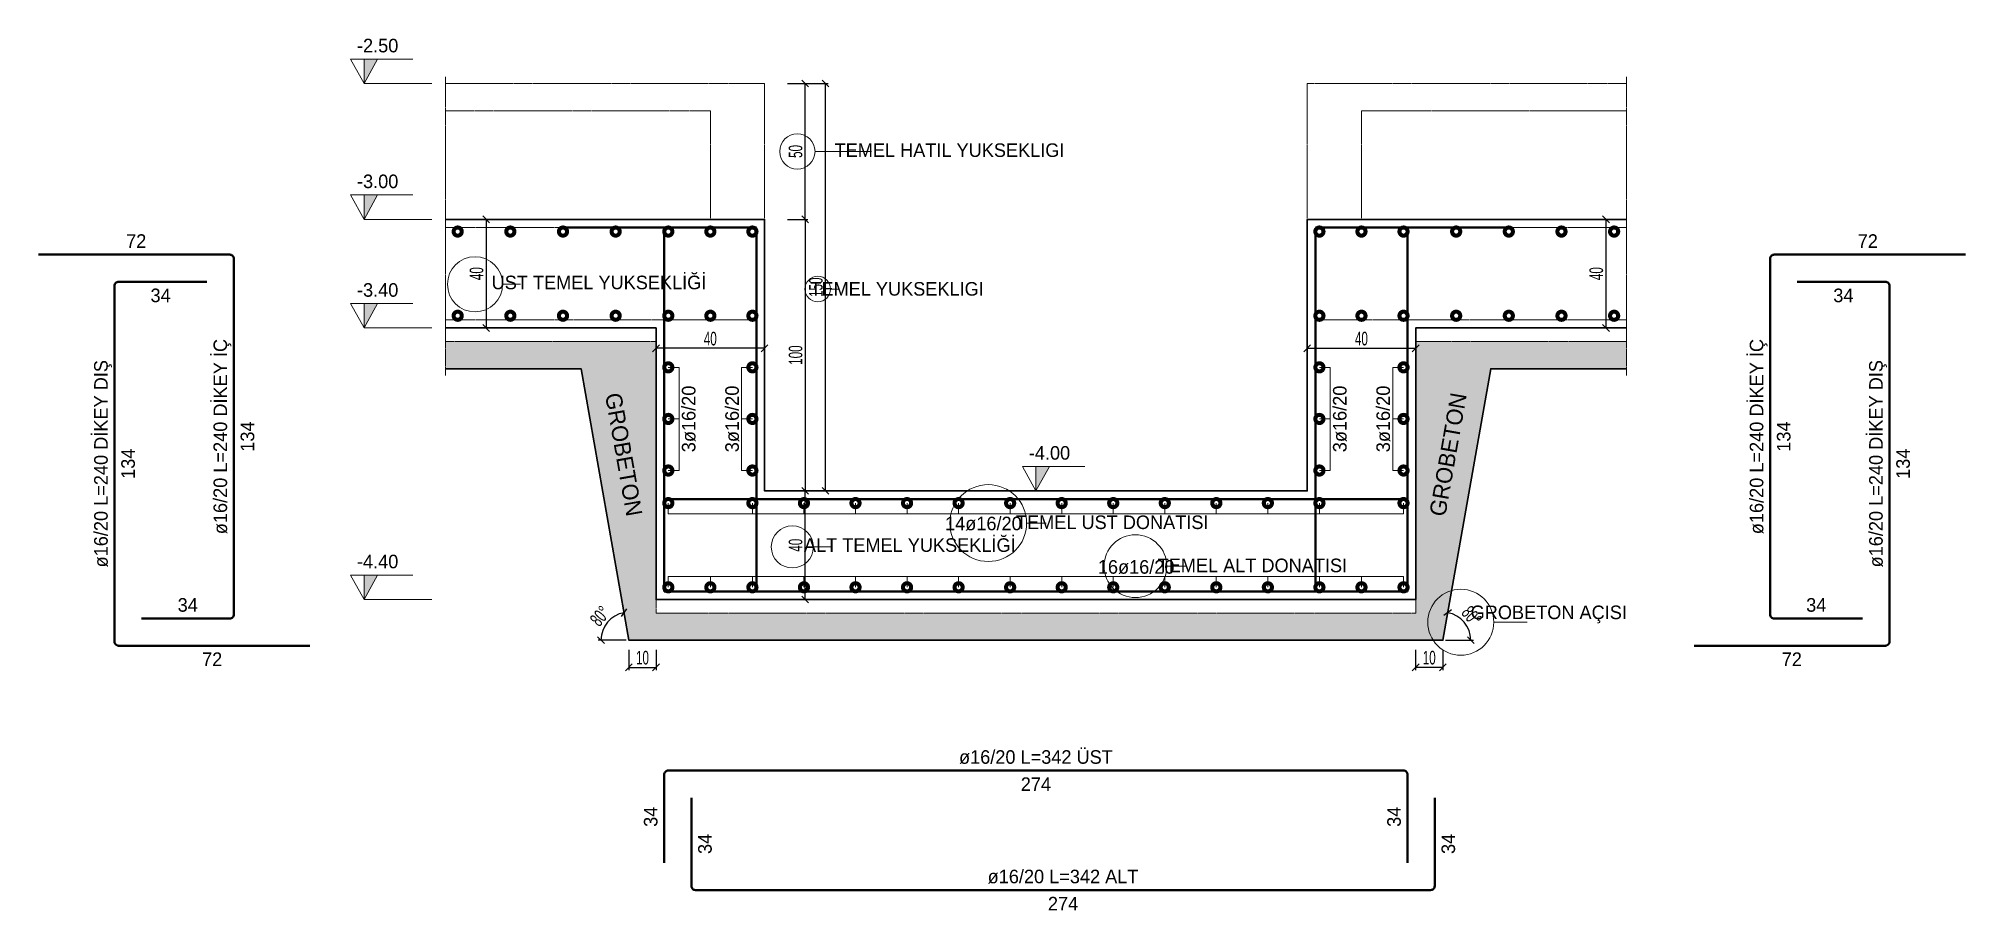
# Model space of a CAD drawing. Header units: millimetres. Extents: x 1553 to 2974, y 907 to 1550.
import ezdxf
from ezdxf.enums import TextEntityAlignment as Align

# ---------------------------------------------------------------- set-up
doc = ezdxf.new("R2010")
doc.units = ezdxf.units.MM
doc.linetypes.add('DASHED', pattern=[0.75, 0.5, -0.25])
for name, color, linetype, lineweight in [('CIZGI (BEYKENT)', 1, 'Continuous', 20), ('D.GORUNUS (BEYKENT)', 253, 'DASHED', 20), ('DONATI (BEYKENT)', 4, 'Continuous', 40), ('DONATI YAZISI (BEYKENT)', 3, 'Continuous', 20), ('KESIT GORUNUS (BEYKENT)', 253, 'DASHED', 20), ('KESIT SINIRI (BEYKENT)', 241, 'DASHED', 20), ('KOT CIZGI (BEYKENT)', 7, 'Continuous', 20), ('KOT YAZI (BEYKENT)', 7, 'Continuous', 20), ('OLCU (BEYKENT)', 14, 'Continuous', 20), ('TARAMA (BEYKENT)', 252, 'Continuous', 20), ('TEMEL (BEYKENT)', 2, 'Continuous', 30), ('YAZI (BEYKENT)', 140, 'Continuous', 20)]:
    doc.layers.add(name, color=color, linetype=linetype, lineweight=lineweight)
doc.styles.add('DONATI YAZISI (BEYKENT)', font='bahnschrift.ttf')
doc.styles.add('KOT (BEYKENT)', font='bahnschrift.ttf')
doc.styles.add('TMLOLC-25', font='Bahnschrift Light Condensed', dxfattribs={"width": 0.75, "height": 10})
doc.styles.add('YAZI (BEYKENT)', font='bahnschrift.ttf')
doc.dimstyles.new('TMLOLC-25', dxfattribs={"dimtxt": 10, "dimasz": 5, "dimexe": 2, "dimexo": 2, "dimgap": 2, "dimtad": 1, "dimdec": 1, "dimlfac": 0.5, "dimrnd": 0.5, "dimzin": 12, "dimdsep": 46, "dimtxsty": 'TMLOLC-25', "dimblk": 'OBLIQUE', "dimblk1": 'OBLIQUE', "dimblk2": 'OBLIQUE', "dimcen": 0, "dimclrt": 7, "dimadec": 0, "dimazin": 0, "dimtfac": 1, "dimtdec": 4, "dimtix": 1, "dimtmove": 2, "dimatfit": 3, "dimfxl": 1, "dimtzin": 0, "dimarcsym": 0})

# ---------------------------------------------------------------- blocks, each defined once
blk = doc.blocks.new('_Oblique')
at = {"color": 0, "linetype": 'ByBlock', "lineweight": -2}
blk.add_line((-0.5, -0.5), (0.5, 0.5), dxfattribs=at)
blk = doc.blocks.new('*D16')
at = {"layer": 'Defpoints', "color": 0, "transparency": 16777216}
for p in [(2103.6, 1516.4), (2118.6, 1516.4), (2103.6, 1416.4)]:
    blk.add_point(p, dxfattribs=at)
at = {"layer": 'OLCU (BEYKENT)', "color": 0, "lineweight": -2, "transparency": 16777216}
for p, q in [((2105.6, 1516.4), (2120.6, 1516.4)), ((2118.6, 1416.4), (2118.6, 1516.4)), ((2105.6, 1416.4), (2120.6, 1416.4))]:
    blk.add_line(p, q, dxfattribs=at)
at = {"layer": 'OLCU (BEYKENT)', "color": 0, "lineweight": -2, "transparency": 16777216, "xscale": 5, "yscale": 5, "zscale": 5}
for p, rotation in [((2118.6, 1516.4), 90), ((2118.6, 1416.4), 270)]:
    blk.add_blockref('_Oblique', p, dxfattribs=dict(at, rotation=rotation))
at = {"layer": 'OLCU (BEYKENT)', "color": 7, "transparency": 16777216, "insert": (2111.5, 1466.4), "char_height": 10, "attachment_point": 5, "rotation": 90, "style": 'TMLOLC-25'}
blk.add_mtext('50', dxfattribs=at)
blk = doc.blocks.new('*D17')
at = {"layer": 'Defpoints', "color": 0, "transparency": 16777216}
for p in [(2103.6, 1516.4), (2133.6, 1516.4), (2103.6, 1216.4)]:
    blk.add_point(p, dxfattribs=at)
at = {"layer": 'OLCU (BEYKENT)', "color": 0, "lineweight": -2, "transparency": 16777216}
for p, q in [((2105.6, 1516.4), (2135.6, 1516.4)), ((2133.6, 1216.4), (2133.6, 1516.4)), ((2105.6, 1216.4), (2135.6, 1216.4))]:
    blk.add_line(p, q, dxfattribs=at)
at = {"layer": 'OLCU (BEYKENT)', "color": 0, "lineweight": -2, "transparency": 16777216, "xscale": 5, "yscale": 5, "zscale": 5}
for p, rotation in [((2133.6, 1516.4), 90), ((2133.6, 1216.4), 270)]:
    blk.add_blockref('_Oblique', p, dxfattribs=dict(at, rotation=rotation))
at = {"layer": 'OLCU (BEYKENT)', "color": 7, "transparency": 16777216, "insert": (2126.5, 1366.4), "char_height": 10, "attachment_point": 5, "rotation": 90, "style": 'TMLOLC-25'}
blk.add_mtext('150', dxfattribs=at)
blk = doc.blocks.new('*D18')
at = {"layer": 'Defpoints', "color": 0, "transparency": 16777216}
for p in [(2103.6, 1416.4), (2103.6, 1216.4), (2118.6, 1216.4)]:
    blk.add_point(p, dxfattribs=at)
at = {"layer": 'OLCU (BEYKENT)', "color": 0, "lineweight": -2, "transparency": 16777216}
for p, q in [((2105.6, 1416.4), (2120.6, 1416.4)), ((2118.6, 1416.4), (2118.6, 1216.4)), ((2105.6, 1216.4), (2120.6, 1216.4))]:
    blk.add_line(p, q, dxfattribs=at)
at = {"layer": 'OLCU (BEYKENT)', "color": 0, "lineweight": -2, "transparency": 16777216, "xscale": 5, "yscale": 5, "zscale": 5}
for p, rotation in [((2118.6, 1416.4), 90), ((2118.6, 1216.4), 270)]:
    blk.add_blockref('_Oblique', p, dxfattribs=dict(at, rotation=rotation))
at = {"layer": 'OLCU (BEYKENT)', "color": 7, "transparency": 16777216, "insert": (2111.5, 1316.4), "char_height": 10, "attachment_point": 5, "rotation": 90, "style": 'TMLOLC-25'}
blk.add_mtext('100', dxfattribs=at)
blk = doc.blocks.new('*D19')
at = {"layer": 'Defpoints', "color": 0, "transparency": 16777216}
for p in [(2103.6, 1216.4), (2118.6, 1216.4), (2103.6, 1136.4)]:
    blk.add_point(p, dxfattribs=at)
at = {"layer": 'OLCU (BEYKENT)', "color": 0, "lineweight": -2, "transparency": 16777216}
for p, q in [((2105.6, 1216.4), (2120.6, 1216.4)), ((2118.6, 1136.4), (2118.6, 1216.4)), ((2105.6, 1136.4), (2120.6, 1136.4))]:
    blk.add_line(p, q, dxfattribs=at)
at = {"layer": 'OLCU (BEYKENT)', "color": 0, "lineweight": -2, "transparency": 16777216, "xscale": 5, "yscale": 5, "zscale": 5}
for p, rotation in [((2118.6, 1216.4), 90), ((2118.6, 1136.4), 270)]:
    blk.add_blockref('_Oblique', p, dxfattribs=dict(at, rotation=rotation))
at = {"layer": 'OLCU (BEYKENT)', "color": 7, "transparency": 16777216, "insert": (2111.5, 1176.4), "char_height": 10, "attachment_point": 5, "rotation": 90, "style": 'TMLOLC-25'}
blk.add_mtext('40', dxfattribs=at)
blk = doc.blocks.new('*D20')
at = {"layer": 'Defpoints', "color": 0, "transparency": 16777216}
for p in [(1868.4, 1416.4), (1868.4, 1336.4), (1883.4, 1336.4)]:
    blk.add_point(p, dxfattribs=at)
at = {"layer": 'OLCU (BEYKENT)', "color": 0, "lineweight": -2, "transparency": 16777216}
for p, q in [((1870.4, 1416.4), (1885.4, 1416.4)), ((1883.4, 1416.4), (1883.4, 1336.4)), ((1870.4, 1336.4), (1885.4, 1336.4))]:
    blk.add_line(p, q, dxfattribs=at)
at = {"layer": 'OLCU (BEYKENT)', "color": 0, "lineweight": -2, "transparency": 16777216, "xscale": 5, "yscale": 5, "zscale": 5}
for p, rotation in [((1883.4, 1416.4), 90), ((1883.4, 1336.4), 270)]:
    blk.add_blockref('_Oblique', p, dxfattribs=dict(at, rotation=rotation))
at = {"layer": 'OLCU (BEYKENT)', "color": 7, "transparency": 16777216, "insert": (1876.3, 1376.4), "char_height": 10, "attachment_point": 5, "rotation": 90, "style": 'TMLOLC-25'}
blk.add_mtext('40', dxfattribs=at)
blk = doc.blocks.new('*D21')
at = {"layer": 'Defpoints', "color": 0, "transparency": 16777216}
for p in [(2693.9, 1416.4), (2693.9, 1336.4), (2708.9, 1336.4)]:
    blk.add_point(p, dxfattribs=at)
at = {"layer": 'OLCU (BEYKENT)', "color": 0, "lineweight": -2, "transparency": 16777216}
for p, q in [((2695.9, 1416.4), (2710.9, 1416.4)), ((2708.9, 1416.4), (2708.9, 1336.4)), ((2695.9, 1336.4), (2710.9, 1336.4))]:
    blk.add_line(p, q, dxfattribs=at)
at = {"layer": 'OLCU (BEYKENT)', "color": 0, "lineweight": -2, "transparency": 16777216, "xscale": 5, "yscale": 5, "zscale": 5}
for p, rotation in [((2708.9, 1416.4), 90), ((2708.9, 1336.4), 270)]:
    blk.add_blockref('_Oblique', p, dxfattribs=dict(at, rotation=rotation))
at = {"layer": 'OLCU (BEYKENT)', "color": 7, "transparency": 16777216, "insert": (2701.8, 1376.4), "char_height": 10, "attachment_point": 5, "rotation": 90, "style": 'TMLOLC-25'}
blk.add_mtext('40', dxfattribs=at)
blk = doc.blocks.new('*D22')
at = {"layer": 'Defpoints', "color": 0, "transparency": 16777216}
for p in [(2008.6, 1336.4), (2088.6, 1336.4), (2008.6, 1321.4)]:
    blk.add_point(p, dxfattribs=at)
at = {"layer": 'OLCU (BEYKENT)', "color": 0, "lineweight": -2, "transparency": 16777216}
for p, q in [((2008.6, 1334.4), (2008.6, 1319.4)), ((2088.6, 1321.4), (2008.6, 1321.4)), ((2088.6, 1334.4), (2088.6, 1319.4))]:
    blk.add_line(p, q, dxfattribs=at)
at = {"layer": 'OLCU (BEYKENT)', "color": 0, "lineweight": -2, "transparency": 16777216, "xscale": 5, "yscale": 5, "zscale": 5, "rotation": 180}
blk.add_blockref('_Oblique', (2008.6, 1321.4), dxfattribs=at)
at = {"layer": 'OLCU (BEYKENT)', "color": 0, "lineweight": -2, "transparency": 16777216, "xscale": 5, "yscale": 5, "zscale": 5}
blk.add_blockref('_Oblique', (2088.6, 1321.4), dxfattribs=at)
at = {"layer": 'OLCU (BEYKENT)', "color": 7, "transparency": 16777216, "insert": (2048.6, 1328.5), "char_height": 10, "attachment_point": 5, "style": 'TMLOLC-25'}
blk.add_mtext('40', dxfattribs=at)
blk = doc.blocks.new('*D23')
at = {"layer": 'Defpoints', "color": 0, "transparency": 16777216}
for p in [(2488.6, 1336.4), (2568.6, 1336.4), (2568.6, 1321.4)]:
    blk.add_point(p, dxfattribs=at)
at = {"layer": 'OLCU (BEYKENT)', "color": 0, "lineweight": -2, "transparency": 16777216}
for p, q in [((2488.6, 1334.4), (2488.6, 1319.4)), ((2488.6, 1321.4), (2568.6, 1321.4)), ((2568.6, 1334.4), (2568.6, 1319.4))]:
    blk.add_line(p, q, dxfattribs=at)
at = {"layer": 'OLCU (BEYKENT)', "color": 0, "lineweight": -2, "transparency": 16777216, "xscale": 5, "yscale": 5, "zscale": 5, "rotation": 180}
blk.add_blockref('_Oblique', (2488.6, 1321.4), dxfattribs=at)
at = {"layer": 'OLCU (BEYKENT)', "color": 0, "lineweight": -2, "transparency": 16777216, "xscale": 5, "yscale": 5, "zscale": 5}
blk.add_blockref('_Oblique', (2568.6, 1321.4), dxfattribs=at)
at = {"layer": 'OLCU (BEYKENT)', "color": 7, "transparency": 16777216, "insert": (2528.6, 1328.5), "char_height": 10, "attachment_point": 5, "style": 'TMLOLC-25'}
blk.add_mtext('40', dxfattribs=at)
blk = doc.blocks.new('*D24')
at = {"layer": 'Defpoints', "color": 0, "transparency": 16777216}
for p in [(1988.6, 1101.4), (2008.6, 1101.4), (2008.6, 1086.4)]:
    blk.add_point(p, dxfattribs=at)
at = {"layer": 'OLCU (BEYKENT)', "color": 0, "lineweight": -2, "transparency": 16777216}
for p, q in [((1988.6, 1099.4), (1988.6, 1084.4)), ((2008.6, 1099.4), (2008.6, 1084.4)), ((1988.6, 1086.4), (2008.6, 1086.4))]:
    blk.add_line(p, q, dxfattribs=at)
at = {"layer": 'OLCU (BEYKENT)', "color": 0, "lineweight": -2, "transparency": 16777216, "xscale": 5, "yscale": 5, "zscale": 5, "rotation": 180}
blk.add_blockref('_Oblique', (1988.6, 1086.4), dxfattribs=at)
at = {"layer": 'OLCU (BEYKENT)', "color": 0, "lineweight": -2, "transparency": 16777216, "xscale": 5, "yscale": 5, "zscale": 5}
blk.add_blockref('_Oblique', (2008.6, 1086.4), dxfattribs=at)
at = {"layer": 'OLCU (BEYKENT)', "color": 7, "transparency": 16777216, "insert": (1998.6, 1093.5), "char_height": 10, "attachment_point": 5, "style": 'TMLOLC-25'}
blk.add_mtext('10', dxfattribs=at)
blk = doc.blocks.new('*D25')
at = {"layer": 'Defpoints', "color": 0, "transparency": 16777216}
for p in [(2568.6, 1101.4), (2588.6, 1101.4), (2568.6, 1086.4)]:
    blk.add_point(p, dxfattribs=at)
at = {"layer": 'OLCU (BEYKENT)', "color": 0, "lineweight": -2, "transparency": 16777216}
for p, q in [((2568.6, 1099.4), (2568.6, 1084.4)), ((2588.6, 1099.4), (2588.6, 1084.4)), ((2588.6, 1086.4), (2568.6, 1086.4))]:
    blk.add_line(p, q, dxfattribs=at)
at = {"layer": 'OLCU (BEYKENT)', "color": 0, "lineweight": -2, "transparency": 16777216, "xscale": 5, "yscale": 5, "zscale": 5, "rotation": 180}
blk.add_blockref('_Oblique', (2568.6, 1086.4), dxfattribs=at)
at = {"layer": 'OLCU (BEYKENT)', "color": 0, "lineweight": -2, "transparency": 16777216, "xscale": 5, "yscale": 5, "zscale": 5}
blk.add_blockref('_Oblique', (2588.6, 1086.4), dxfattribs=at)
at = {"layer": 'OLCU (BEYKENT)', "color": 7, "transparency": 16777216, "insert": (2578.6, 1093.5), "char_height": 10, "attachment_point": 5, "style": 'TMLOLC-25'}
blk.add_mtext('10', dxfattribs=at)
blk = doc.blocks.new('*D26')
at = {"layer": 'Defpoints', "color": 0, "transparency": 16777216}
for p in [(1953.4, 1306.4), (1976.3, 1122.9), (1988.6, 1106.4), (1988.6, 1106.4), (2588.6, 1106.4)]:
    blk.add_point(p, dxfattribs=at)
at = {"layer": 'OLCU (BEYKENT)', "color": 0, "lineweight": -2, "transparency": 16777216}
blk.add_line((1986.6, 1106.4), (1966, 1106.4), dxfattribs=at)
blk.add_arc((1988.6, 1106.4), 20.6, 100, 180, dxfattribs=at)
at = {"layer": 'OLCU (BEYKENT)', "color": 0, "lineweight": -2, "transparency": 16777216, "xscale": 5, "yscale": 5, "zscale": 5}
for p, rotation in [((1985.1, 1126.7), 10.00000000000045), ((1968, 1106.4), 270)]:
    blk.add_blockref('_Oblique', p, dxfattribs=dict(at, rotation=rotation))
at = {"layer": 'OLCU (BEYKENT)', "color": 7, "transparency": 16777216, "insert": (1967.4, 1124.2), "char_height": 10, "attachment_point": 5, "rotation": 50, "style": 'TMLOLC-25'}
blk.add_mtext('80°', dxfattribs=at)
blk = doc.blocks.new('*D27')
at = {"layer": 'Defpoints', "color": 0, "transparency": 16777216}
for p in [(2623.9, 1306.4), (2607.1, 1115.6), (1988.6, 1106.4), (2588.6, 1106.4), (2588.6, 1106.4)]:
    blk.add_point(p, dxfattribs=at)
at = {"layer": 'OLCU (BEYKENT)', "color": 0, "lineweight": -2, "transparency": 16777216}
blk.add_line((2590.6, 1106.4), (2611.3, 1106.4), dxfattribs=at)
blk.add_arc((2588.6, 1106.4), 20.6, 0, 80, dxfattribs=at)
at = {"layer": 'OLCU (BEYKENT)', "color": 0, "lineweight": -2, "transparency": 16777216, "xscale": 5, "yscale": 5, "zscale": 5}
for p, rotation in [((2592.2, 1126.7), 170.0000000000006), ((2609.3, 1106.4), 270)]:
    blk.add_blockref('_Oblique', p, dxfattribs=dict(at, rotation=rotation))
at = {"layer": 'OLCU (BEYKENT)', "color": 7, "transparency": 16777216, "insert": (2609.9, 1124.2), "char_height": 10, "attachment_point": 5, "rotation": 310, "style": 'TMLOLC-25'}
blk.add_mtext('80°', dxfattribs=at)

msp = doc.modelspace()

# ---------------------------------------------------------------- hatches: boundary and pattern name
at = {"layer": 'TARAMA (BEYKENT)'}
h = msp.add_hatch(dxfattribs=at)
h.set_pattern_fill('AR-CONC', color=256, scale=0.1, style=0)
h.set_pattern_definition([(50, (-18124.347, -4359.185), (18.218467, -1.593909), [1.905, -20.955]), (355, (-18124.347, -4359.185), (-3.524342, 19.105685), [1.524, -16.764058]), (100.451445, (-18122.829, -4359.318), (14.694125, 17.511775), [1.619001, -17.809024]), (46.1842, (-18124.347, -4354.105), (27.107904, -4.204233), [2.8575, -31.4325]), (96.63556, (-18122.088, -4354.455), (23.740413, 24.742612), [2.428502, -26.71356]), (351.18415, (-18124.347, -4354.105), (23.740413, 24.742612), [2.285997, -25.145973]), (21, (-18121.807, -4355.375), (15.161439, -10.22652), [1.905, -20.955]), (326, (-18121.807, -4355.375), (6.180203, 18.418797), [1.524, -16.764]), (71.451445, (-18120.543, -4356.227), (21.341642, 8.192277), [1.619001, -17.808994]), (37.5, (-18124.347, -4359.185), (0.3088603, 8.4555039), [0, -16.5608, 0, -17.018, 0, -16.8275]), (7.5, (-18124.347, -4359.185), (6.6819663, 10.0180575), [0, -9.7028, 0, -16.1798, 0, -6.4135]), (327.5, (-18130.011, -4359.185), (13.5590595, -0.5728744), [0, -6.35, 0, -19.812, 0, -26.289]), (317.5, (-18132.551, -4359.185), (14.812918, 2.542649), [0, -8.255, 0, -13.1572, 0, -18.669])])
h.paths.add_polyline_path([(2723.91, 1306.39), (2723.91, 1326.39), (2568.65, 1326.39), (2568.65, 1126.39), (2008.65, 1126.39), (2008.65, 1326.39), (1853.38, 1326.39), (1853.38, 1306.39), (1953.38, 1306.39), (1988.65, 1106.39), (2588.65, 1106.39), (2623.91, 1306.39), (2723.91, 1306.39)])

# ---------------------------------------------------------------- linework, layer by layer
at = {"layer": 'CIZGI (BEYKENT)'}
for p, q in [((2125.81, 1466.37), (2167.43, 1466.37)), ((1895.47, 1368.57), (1908.76, 1368.57)), ((2137.21, 1365.07), (2143.48, 1365.07)), ((2281.82, 1192.68), (2296.29, 1192.68)), ((2124.6, 1175.13), (2137.88, 1175.13)), ((2385.13, 1160.92), (2399.6, 1160.92)), ((2626.07, 1117.8), (2626.07, 1117.8)), ((2626.14, 1119.67), (2650.75, 1119.67))]:
    msp.add_line(p, q, dxfattribs=at)
at = {"layer": 'CIZGI (BEYKENT)', "color": 85}
for p, q in [((2017.65, 1307.39), (2025.65, 1307.39)), ((2025.65, 1231.39), (2025.65, 1307.39)), ((2079.65, 1307.39), (2071.65, 1307.39)), ((2071.65, 1231.39), (2071.65, 1307.39)), ((2497.65, 1307.39), (2505.65, 1307.39)), ((2505.65, 1231.39), (2505.65, 1307.39)), ((2559.65, 1307.39), (2551.65, 1307.39)), ((2551.65, 1231.39), (2551.65, 1307.39)), ((2017.65, 1269.39), (2025.65, 1269.39)), ((2079.65, 1269.39), (2071.65, 1269.39)), ((2497.65, 1269.39), (2505.65, 1269.39)), ((2559.65, 1269.39), (2551.65, 1269.39)), ((2017.65, 1231.39), (2025.65, 1231.39)), ((2079.65, 1231.39), (2071.65, 1231.39)), ((2497.65, 1231.39), (2505.65, 1231.39)), ((2559.65, 1231.39), (2551.65, 1231.39)), ((2017.65, 1207.39), (2017.65, 1199.39)), ((2559.65, 1199.39), (2017.65, 1199.39)), ((2079.65, 1207.39), (2079.65, 1199.39)), ((2117.65, 1207.39), (2117.65, 1199.39)), ((2155.65, 1207.39), (2155.65, 1199.39)), ((2193.65, 1207.39), (2193.65, 1199.39)), ((2231.65, 1207.39), (2231.65, 1199.39)), ((2269.65, 1207.39), (2269.65, 1199.39)), ((2307.65, 1207.39), (2307.65, 1199.39)), ((2345.65, 1207.39), (2345.65, 1199.39)), ((2383.65, 1207.39), (2383.65, 1199.39)), ((2421.65, 1207.39), (2421.65, 1199.39)), ((2459.65, 1207.39), (2459.65, 1199.39)), ((2497.65, 1207.39), (2497.65, 1199.39)), ((2559.65, 1207.39), (2559.65, 1199.39)), ((2017.65, 1145.39), (2017.65, 1153.39)), ((2559.65, 1153.39), (2017.65, 1153.39)), ((2048.65, 1145.39), (2048.65, 1153.39)), ((2079.65, 1145.39), (2079.65, 1153.39)), ((2117.65, 1145.39), (2117.65, 1153.39)), ((2155.65, 1145.39), (2155.65, 1153.39)), ((2193.65, 1145.39), (2193.65, 1153.39)), ((2231.65, 1145.39), (2231.65, 1153.39)), ((2269.65, 1145.39), (2269.65, 1153.39)), ((2307.65, 1145.39), (2307.65, 1153.39)), ((2345.65, 1145.39), (2345.65, 1153.39)), ((2383.65, 1145.39), (2383.65, 1153.39)), ((2421.65, 1145.39), (2421.65, 1153.39)), ((2459.65, 1145.39), (2459.65, 1153.39)), ((2497.65, 1145.39), (2497.65, 1153.39)), ((2528.65, 1145.39), (2528.65, 1153.39)), ((2559.65, 1145.39), (2559.65, 1153.39))]:
    msp.add_line(p, q, dxfattribs=at)
at = {"layer": 'CIZGI (BEYKENT)'}
for centre, radius in [((2112.78, 1466.37), 13.02), ((1875.16, 1368.57), 20.31), ((2127.81, 1365.07), 9.4), ((2253.52, 1192.68), 28.3), ((2109.08, 1175.13), 15.52), ((2362.02, 1160.92), 23.11), ((2601.83, 1119.67), 24.31)]:
    msp.add_circle(centre, radius, dxfattribs=at)
at = {"layer": 'D.GORUNUS (BEYKENT)'}
for points in [[(1853.38, 1410.39), (2079.65, 1410.39, -0.4142136), (2082.65, 1407.39), (2082.65, 1342.39)], [(1853.38, 1342.39), (2079.65, 1342.39, 0.4142136), (2082.65, 1345.39), (2082.65, 1410.39)], [(2723.91, 1410.39), (2497.65, 1410.39, 0.4142136), (2494.65, 1407.39), (2494.65, 1342.39)], [(2723.91, 1342.39), (2497.65, 1342.39, -0.4142136), (2494.65, 1345.39), (2494.65, 1410.39)]]:
    msp.add_lwpolyline(points, format="xyb", dxfattribs=at)
at = {"layer": 'D.GORUNUS (BEYKENT)', "const_width": 6}
for points in [[(1860.88, 1407.39, 1), (1863.88, 1407.39, 1)], [(1899.7, 1407.39, 1), (1902.7, 1407.39, 1)], [(1938.51, 1407.39, 1), (1941.51, 1407.39, 1)], [(1977.33, 1407.39, 1), (1980.33, 1407.39, 1)], [(2016.15, 1407.39, 1), (2019.15, 1407.39, 1)], [(2047.15, 1407.39, 1), (2050.15, 1407.39, 1)], [(2078.15, 1407.39, 1), (2081.15, 1407.39, 1)], [(2496.15, 1407.39, 1), (2499.15, 1407.39, 1)], [(2527.15, 1407.39, 1), (2530.15, 1407.39, 1)], [(2558.15, 1407.39, 1), (2561.15, 1407.39, 1)], [(2596.96, 1407.39, 1), (2599.96, 1407.39, 1)], [(2635.78, 1407.39, 1), (2638.78, 1407.39, 1)], [(2674.6, 1407.39, 1), (2677.6, 1407.39, 1)], [(2713.41, 1407.39, 1), (2716.41, 1407.39, 1)], [(1860.88, 1345.39, 1), (1863.88, 1345.39, 1)], [(1899.7, 1345.39, 1), (1902.7, 1345.39, 1)], [(1938.51, 1345.39, 1), (1941.51, 1345.39, 1)], [(1977.33, 1345.39, 1), (1980.33, 1345.39, 1)], [(2016.15, 1345.39, 1), (2019.15, 1345.39, 1)], [(2047.15, 1345.39, 1), (2050.15, 1345.39, 1)], [(2078.15, 1345.39, 1), (2081.15, 1345.39, 1)], [(2496.15, 1345.39, 1), (2499.15, 1345.39, 1)], [(2527.15, 1345.39, 1), (2530.15, 1345.39, 1)], [(2558.15, 1345.39, 1), (2561.15, 1345.39, 1)], [(2596.96, 1345.39, 1), (2599.96, 1345.39, 1)], [(2635.78, 1345.39, 1), (2638.78, 1345.39, 1)], [(2674.6, 1345.39, 1), (2677.6, 1345.39, 1)], [(2713.41, 1345.39, 1), (2716.41, 1345.39, 1)]]:
    msp.add_lwpolyline(points, format="xyb", close=True, dxfattribs=at)
at = {"layer": 'DONATI (BEYKENT)'}
for points in [[(1938.65, 1410.39), (2079.65, 1410.39, -0.4142136), (2082.65, 1407.39), (2082.65, 1145.39, -0.4142136), (2079.65, 1142.39), (2014.65, 1142.39)], [(2158.65, 1142.39), (2017.65, 1142.39, -0.4142136), (2014.65, 1145.39), (2014.65, 1407.39, -0.4142136), (2017.65, 1410.39), (2082.65, 1410.39)], [(2418.65, 1142.39), (2559.65, 1142.39, 0.4142136), (2562.65, 1145.39), (2562.65, 1407.39, 0.4142136), (2559.65, 1410.39), (2494.65, 1410.39)], [(2638.65, 1410.39), (2497.65, 1410.39, 0.4142136), (2494.65, 1407.39), (2494.65, 1145.39, 0.4142136), (2497.65, 1142.39), (2562.65, 1142.39)], [(1553.38, 1390.39), (1694.38, 1390.39, -0.4142136), (1697.38, 1387.39), (1697.38, 1125.39, -0.4142136), (1694.38, 1122.39), (1629.38, 1122.39)], [(2973.91, 1390.39), (2832.91, 1390.39, 0.4142136), (2829.91, 1387.39), (2829.91, 1125.39, 0.4142136), (2832.91, 1122.39), (2897.91, 1122.39)], [(1753.38, 1102.39), (1612.38, 1102.39, -0.4142136), (1609.38, 1105.39), (1609.38, 1367.39, -0.4142136), (1612.38, 1370.39), (1677.38, 1370.39)], [(2773.91, 1102.39), (2914.91, 1102.39, 0.4142136), (2917.91, 1105.39), (2917.91, 1367.39, 0.4142136), (2914.91, 1370.39), (2849.91, 1370.39)], [(2014.65, 1142.39), (2014.65, 1207.39, -0.4142136), (2017.65, 1210.39), (2559.65, 1210.39, -0.4142136), (2562.65, 1207.39), (2562.65, 1142.39)], [(2562.65, 1210.39), (2562.65, 1145.39, -0.4142136), (2559.65, 1142.39), (2017.65, 1142.39, -0.4142136), (2014.65, 1145.39), (2014.65, 1210.39)], [(2014.65, 942.39), (2014.65, 1007.39, -0.4142136), (2017.65, 1010.39), (2559.65, 1010.39, -0.4142136), (2562.65, 1007.39), (2562.65, 942.39)], [(2582.65, 990.39), (2582.65, 925.39, -0.4142136), (2579.65, 922.39), (2037.65, 922.39, -0.4142136), (2034.65, 925.39), (2034.65, 990.39)]]:
    msp.add_lwpolyline(points, format="xyb", dxfattribs=at)
at = {"layer": 'DONATI (BEYKENT)', "const_width": 6}
for points in [[(2016.15, 1307.39, 1), (2019.15, 1307.39, 1)], [(2078.15, 1307.39, 1), (2081.15, 1307.39, 1)], [(2496.15, 1307.39, 1), (2499.15, 1307.39, 1)], [(2558.15, 1307.39, 1), (2561.15, 1307.39, 1)], [(2016.15, 1269.39, 1), (2019.15, 1269.39, 1)], [(2078.15, 1269.39, 1), (2081.15, 1269.39, 1)], [(2496.15, 1269.39, 1), (2499.15, 1269.39, 1)], [(2558.15, 1269.39, 1), (2561.15, 1269.39, 1)], [(2016.15, 1231.39, 1), (2019.15, 1231.39, 1)], [(2078.15, 1231.39, 1), (2081.15, 1231.39, 1)], [(2496.15, 1231.39, 1), (2499.15, 1231.39, 1)], [(2558.15, 1231.39, 1), (2561.15, 1231.39, 1)], [(2016.15, 1207.39, 1), (2019.15, 1207.39, 1)], [(2078.15, 1207.39, 1), (2081.15, 1207.39, 1)], [(2116.15, 1207.39, 1), (2119.15, 1207.39, 1)], [(2154.15, 1207.39, 1), (2157.15, 1207.39, 1)], [(2192.15, 1207.39, 1), (2195.15, 1207.39, 1)], [(2230.15, 1207.39, 1), (2233.15, 1207.39, 1)], [(2268.15, 1207.39, 1), (2271.15, 1207.39, 1)], [(2306.15, 1207.39, 1), (2309.15, 1207.39, 1)], [(2344.15, 1207.39, 1), (2347.15, 1207.39, 1)], [(2382.15, 1207.39, 1), (2385.15, 1207.39, 1)], [(2420.15, 1207.39, 1), (2423.15, 1207.39, 1)], [(2458.15, 1207.39, 1), (2461.15, 1207.39, 1)], [(2496.15, 1207.39, 1), (2499.15, 1207.39, 1)], [(2558.15, 1207.39, 1), (2561.15, 1207.39, 1)], [(2016.15, 1145.39, 1), (2019.15, 1145.39, 1)], [(2047.15, 1145.39, 1), (2050.15, 1145.39, 1)], [(2078.15, 1145.39, 1), (2081.15, 1145.39, 1)], [(2078.15, 1145.39, 1), (2081.15, 1145.39, 1)], [(2116.15, 1145.39, 1), (2119.15, 1145.39, 1)], [(2154.15, 1145.39, 1), (2157.15, 1145.39, 1)], [(2192.15, 1145.39, 1), (2195.15, 1145.39, 1)], [(2230.15, 1145.39, 1), (2233.15, 1145.39, 1)], [(2268.15, 1145.39, 1), (2271.15, 1145.39, 1)], [(2306.15, 1145.39, 1), (2309.15, 1145.39, 1)], [(2344.15, 1145.39, 1), (2347.15, 1145.39, 1)], [(2382.15, 1145.39, 1), (2385.15, 1145.39, 1)], [(2420.15, 1145.39, 1), (2423.15, 1145.39, 1)], [(2458.15, 1145.39, 1), (2461.15, 1145.39, 1)], [(2496.15, 1145.39, 1), (2499.15, 1145.39, 1)], [(2527.15, 1145.39, 1), (2530.15, 1145.39, 1)], [(2558.15, 1145.39, 1), (2561.15, 1145.39, 1)]]:
    msp.add_lwpolyline(points, format="xyb", close=True, dxfattribs=at)
at = {"layer": 'KESIT GORUNUS (BEYKENT)'}
for p, q in [((2008.65, 1326.39), (1853.38, 1326.39)), ((2568.65, 1326.39), (2723.91, 1326.39))]:
    msp.add_line(p, q, dxfattribs=at)
for points in [[(2088.65, 1416.39), (2088.65, 1516.39), (1853.38, 1516.39)], [(2488.65, 1416.39), (2488.65, 1516.39), (2723.91, 1516.39)], [(2048.65, 1416.39), (2048.65, 1496.39), (1853.38, 1496.39)], [(2528.65, 1416.39), (2528.65, 1496.39), (2723.91, 1496.39)], [(2568.65, 1136.39), (2568.65, 1126.39), (2008.65, 1126.39), (2008.65, 1136.39)]]:
    msp.add_lwpolyline(points, dxfattribs=at)
at = {"layer": 'KESIT SINIRI (BEYKENT)'}
for p, q in [((1853.38, 1521.39), (1853.38, 1301.39)), ((2723.91, 1521.39), (2723.91, 1301.39))]:
    msp.add_line(p, q, dxfattribs=at)
at = {"layer": 'KOT CIZGI (BEYKENT)'}
for p, q in [((1793.38, 1516.39), (1843.38, 1516.39)), ((1793.38, 1416.39), (1843.38, 1416.39)), ((1793.38, 1336.39), (1843.38, 1336.39)), ((1793.38, 1136.39), (1843.38, 1136.39))]:
    msp.add_line(p, q, dxfattribs=at)
for points in [[(1829.38, 1534.39), (1783.38, 1534.39), (1793.38, 1516.39), (1803.38, 1534.39), (1793.38, 1534.39), (1793.38, 1516.39)], [(1829.38, 1434.39), (1783.38, 1434.39), (1793.38, 1416.39), (1803.38, 1434.39), (1793.38, 1434.39), (1793.38, 1416.39)], [(1829.38, 1354.39), (1783.38, 1354.39), (1793.38, 1336.39), (1803.38, 1354.39), (1793.38, 1354.39), (1793.38, 1336.39)], [(2324.65, 1234.39), (2278.65, 1234.39), (2288.65, 1216.39), (2298.65, 1234.39), (2288.65, 1234.39), (2288.65, 1216.39)], [(1829.38, 1154.39), (1783.38, 1154.39), (1793.38, 1136.39), (1803.38, 1154.39), (1793.38, 1154.39), (1793.38, 1136.39)]]:
    msp.add_lwpolyline(points, dxfattribs=at)
for points in [[(1793.38, 1516.39), (1793.38, 1534.39), (1803.38, 1534.39)], [(1793.38, 1416.39), (1793.38, 1434.39), (1803.38, 1434.39)], [(1793.38, 1336.39), (1793.38, 1354.39), (1803.38, 1354.39)], [(2288.65, 1216.39), (2288.65, 1234.39), (2298.65, 1234.39)], [(1793.38, 1136.39), (1793.38, 1154.39), (1803.38, 1154.39)]]:
    msp.add_solid(points, dxfattribs=at)
at = {"layer": 'TEMEL (BEYKENT)'}
for points in [[(2723.91, 1416.39), (2488.65, 1416.39), (2488.65, 1216.39), (2088.65, 1216.39), (2088.65, 1416.39), (1853.38, 1416.39)], [(2723.91, 1336.39), (2568.65, 1336.39), (2568.65, 1136.39), (2008.65, 1136.39), (2008.65, 1336.39), (1853.38, 1336.39)], [(2723.91, 1306.39), (2623.91, 1306.39), (2588.65, 1106.39), (1988.65, 1106.39), (1953.38, 1306.39), (1853.38, 1306.39)]]:
    msp.add_lwpolyline(points, dxfattribs=at)

# ---------------------------------------------------------------- texts
at = {"layer": 'CIZGI (BEYKENT)', "style": 'DONATI YAZISI (BEYKENT)'}
for s, p in [('TEMEL HATIL YUKSEKLIGI', (2224.95, 1467.34)), ('UST TEMEL YUKSEKLİĞİ', (1966.54, 1369.91)), ('TEMEL YUKSEKLIGI', (2186.3, 1365.19)), ('TEMEL UST DONATISI', (2344.91, 1193.28)), ('ALT TEMEL YUKSEKLİĞİ', (2195.67, 1176.46)), ('TEMEL ALT DONATISI', (2448.22, 1161.52)), ('GROBETON AÇISI', (2666.73, 1126.93))]:
    msp.add_text(s, height=10, dxfattribs=at).set_placement(p, align=Align.MIDDLE_CENTER)
at = {"layer": 'DONATI YAZISI (BEYKENT)', "style": 'DONATI YAZISI (BEYKENT)'}
for s, p in [('72', (1625.38, 1400.39)), ('72', (2901.91, 1400.39)), ('34', (1643.38, 1360.39)), ('34', (2883.91, 1360.39)), ('14ø16/20', (2249.93, 1192.39)), ('16ø16/20', (2362.56, 1160.39)), ('34', (1663.38, 1132.39)), ('34', (2863.91, 1132.39)), ('72', (1681.38, 1092.39)), ('72', (2845.91, 1092.39)), ('ø16/20 L=342 ÜST', (2288.65, 1020.39)), ('274', (2288.65, 1000.39)), ('ø16/20 L=342 ALT', (2308.65, 932.39)), ('274', (2308.65, 912.39))]:
    msp.add_text(s, height=10, dxfattribs=at).set_placement(p, align=Align.MIDDLE_CENTER)
for s, p in [('ø16/20 L=240 DİKEY İÇ', (1687.38, 1256.39)), ('ø16/20 L=240 DİKEY İÇ', (2819.91, 1256.39)), ('ø16/20 L=240 DİKEY DIŞ', (1599.38, 1236.39)), ('ø16/20 L=240 DİKEY DIŞ', (2907.91, 1236.39)), ('3ø16/20', (2032.65, 1269.39)), ('3ø16/20', (2064.65, 1269.39)), ('3ø16/20', (2512.65, 1269.39)), ('3ø16/20', (2544.65, 1269.39)), ('134', (1707.38, 1256.39)), ('134', (2839.91, 1256.39)), ('134', (1619.38, 1236.39)), ('134', (2927.91, 1236.39)), ('34', (2004.65, 976.39)), ('34', (2552.65, 976.39)), ('34', (2044.65, 956.39)), ('34', (2592.65, 956.39))]:
    msp.add_text(s, height=10, rotation=90, dxfattribs=at).set_placement(p, align=Align.MIDDLE_CENTER)
at = {"layer": 'KOT YAZI (BEYKENT)', "style": 'KOT (BEYKENT)'}
for s, p in [('-2.50', (1803.38, 1544.39)), ('-3.00', (1803.38, 1444.39)), ('-3.40', (1803.38, 1364.39)), ('-4.00', (2298.65, 1244.39)), ('-4.40', (1803.38, 1164.39))]:
    msp.add_text(s, height=10, dxfattribs=at).set_placement(p, align=Align.MIDDLE_CENTER)
at = {"layer": 'YAZI (BEYKENT)', "style": 'YAZI (BEYKENT)'}
for rotation, p in [(280, (1984.83, 1243.2)), (80, (2592.46, 1243.2))]:
    msp.add_text('GROBETON', height=12, rotation=rotation, dxfattribs=at).set_placement(p, align=Align.MIDDLE_CENTER)

# ---------------------------------------------------------------- dimensions: what is measured, and where the dimension line sits
at = {"layer": 'OLCU (BEYKENT)'}
for base, p1, p2, picture, middle in [((2118.65, 1516.39), (2103.65, 1416.39), (2103.65, 1516.39), '*D16', (2111.54, 1466.39)), ((2133.65, 1516.39), (2103.65, 1216.39), (2103.65, 1516.39), '*D17', (2126.54, 1366.39)), ((1883.38, 1336.39), (1868.38, 1416.39), (1868.38, 1336.39), '*D20', (1876.28, 1376.39)), ((2118.65, 1216.39), (2103.65, 1416.39), (2103.65, 1216.39), '*D18', (2111.54, 1316.39)), ((2708.91, 1336.39), (2693.91, 1416.39), (2693.91, 1336.39), '*D21', (2701.81, 1376.39)), ((2118.65, 1216.39), (2103.65, 1136.39), (2103.65, 1216.39), '*D19', (2111.54, 1176.39))]:
    dim = msp.add_linear_dim(base=base, p1=p1, p2=p2, angle=90, dimstyle='TMLOLC-25', dxfattribs=at)
    dim.commit()
    dim.dimension.update_dxf_attribs({"geometry": picture, "text_midpoint": middle})
for base, p1, p2, picture, middle in [((2008.65, 1321.39), (2088.65, 1336.39), (2008.65, 1336.39), '*D22', (2048.65, 1328.49)), ((2568.65, 1321.39), (2488.65, 1336.39), (2568.65, 1336.39), '*D23', (2528.65, 1328.49)), ((2008.65, 1086.39), (1988.65, 1101.39), (2008.65, 1101.39), '*D24', (1998.65, 1093.49)), ((2568.65, 1086.39), (2588.65, 1101.39), (2568.65, 1101.39), '*D25', (2578.65, 1093.49))]:
    dim = msp.add_linear_dim(base=base, p1=p1, p2=p2, dimstyle='TMLOLC-25', dxfattribs=at)
    dim.commit()
    dim.dimension.update_dxf_attribs({"geometry": picture, "text_midpoint": middle})
for base, line1, line2, picture, middle in [((1976.34, 1122.92), ((1953.38, 1306.39), (1988.65, 1106.39)), ((1988.65, 1106.39), (2588.65, 1106.39)), '*D26', (1967.41, 1124.21)), ((2607.07, 1115.64), ((1988.65, 1106.39), (2588.65, 1106.39)), ((2588.65, 1106.39), (2623.91, 1306.39)), '*D27', (2609.88, 1124.21))]:
    dim = msp.add_angular_dim_2l(base=base, line1=line1, line2=line2, dimstyle='TMLOLC-25', dxfattribs=at)
    dim.commit()
    dim.dimension.update_dxf_attribs({"geometry": picture, "text_midpoint": middle})

doc.saveas('drawing.dxf')
